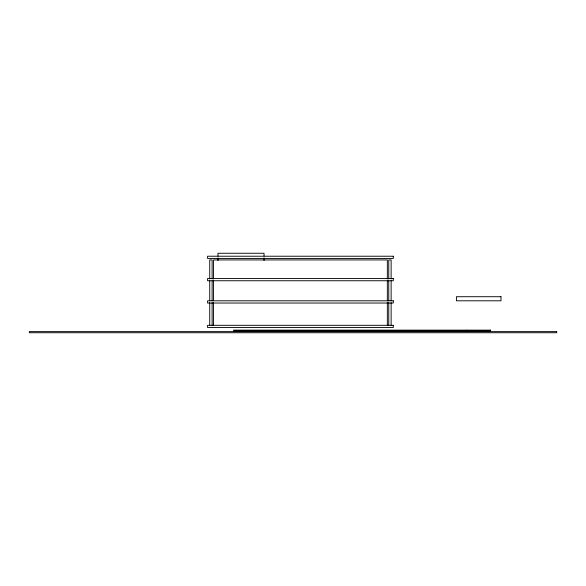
<?xml version="1.0" encoding="UTF-8"?>
<svg xmlns="http://www.w3.org/2000/svg" width="586" height="586" viewBox="0 0 586 586"><rect width="100%" height="100%" fill="white"/><g stroke="black" fill="none" stroke-linecap="round" stroke-linejoin="round"><path stroke-width="0.88" d="M466.822 330.138L466.822 330.885M391.126 279.009L391.126 259.942L388.752 259.942L388.752 279.009M391.126 280.826L391.126 300.801M391.126 302.618L391.126 325.311M388.752 280.826L388.752 300.801M388.752 302.618L388.752 325.311M387.339 279.009L387.339 259.942L213.516 259.942L213.516 279.009M387.339 280.826L387.339 300.801M387.339 302.618L387.339 325.311M264.03 255.994L264.03 253.262L217.977 253.262L217.977 255.994M264.03 257.818L264.03 260.558M217.977 257.818L217.977 260.558M213.516 280.826L213.516 300.801M213.516 302.618L213.516 325.311M212.11 279.009L212.11 259.942L209.729 259.942L209.729 279.009M212.11 280.826L212.11 300.801M212.11 302.618L212.11 325.311M209.729 280.826L209.729 300.801M209.729 302.618L209.729 325.311M393.279 256.228L207.576 256.228L207.576 258.463L393.279 258.463L393.279 256.228M393.279 278.518L207.576 278.518L207.576 280.745L393.279 280.745L393.279 278.518M500.986 296.714L456.421 296.714L456.421 300.801L500.986 300.801L500.986 296.714M393.279 300.801L207.576 300.801L207.576 303.028L393.279 303.028L393.279 300.801M393.279 325.311L207.576 325.311L207.576 327.537L393.279 327.537L393.279 325.311M490.592 330.138L233.572 330.138L233.572 330.885L490.592 330.885L490.592 330.138M556.7 331.625L29.3 331.625L29.3 332.738L556.7 332.738L556.7 331.625"/></g></svg>
